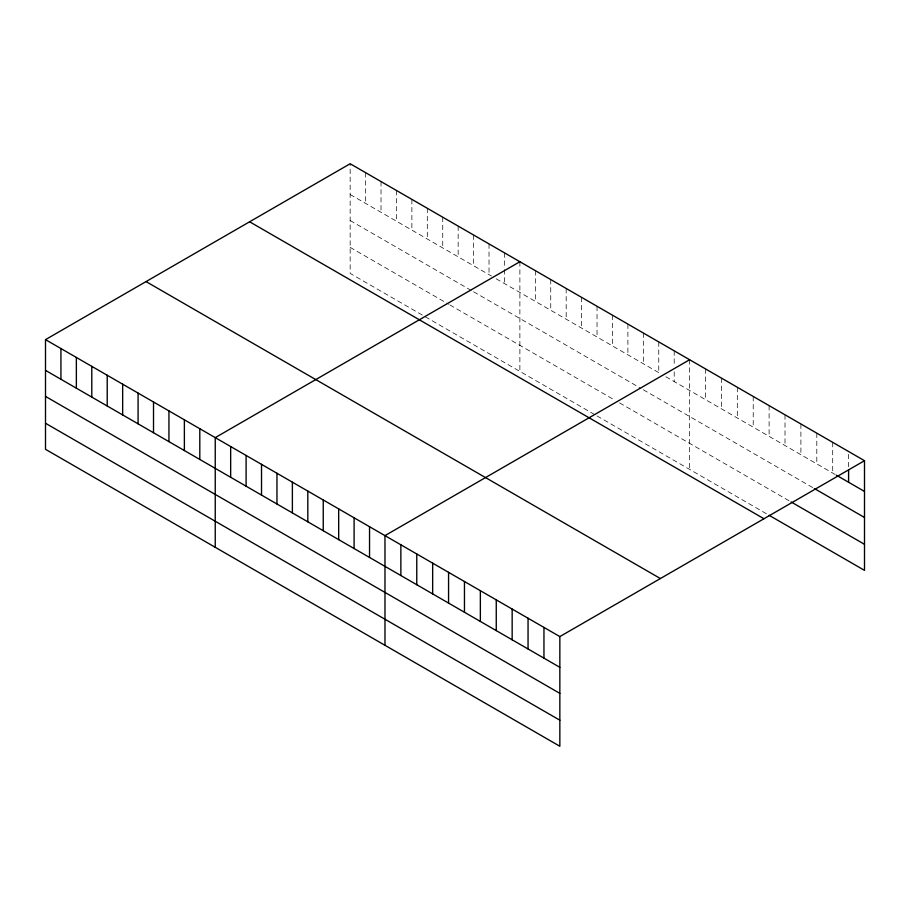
<?xml version="1.0" encoding="UTF-8"?>
<svg xmlns="http://www.w3.org/2000/svg" width="910" height="910" viewBox="0 0 910 910"><rect width="100%" height="100%" fill="white"/><g stroke="black" fill="none" stroke-linecap="round" stroke-linejoin="round"><path stroke-width="0.68" stroke-dasharray="4.55 3.41" d="M350.157 194.478L491.4 276.026M496.143 278.767L661.138 374.021M665.881 376.763L835.153 474.485M350.157 220.527L471.221 290.426M473.598 291.791L640.958 388.422M643.324 389.787L813.142 487.828M350.157 247.361L448.664 304.247M449.858 304.93L614.841 400.184M619.596 402.925L791.12 501.956M594.662 414.573L350.157 273.409L350.157 163.743M597.04 415.95L766.664 513.877M848.598 454.317L848.598 466.887M832.707 442.34L832.707 473.075M816.805 433.16L816.805 463.895M800.902 423.992L800.902 454.727M785.011 414.812L785.011 445.547M769.109 405.632L769.109 436.368M753.218 396.453L753.218 427.188M737.316 387.273L737.316 418.009M721.414 378.094L721.414 408.829M705.523 368.914L705.523 399.649M689.621 359.734L689.621 469.401M674.196 350.828L674.196 366.195M674.196 371.78L674.196 381.563M658.76 341.921L658.76 372.656M643.324 333.014L643.324 363.75M627.9 324.096L627.9 354.832M612.464 315.19L612.464 345.925M597.04 306.283L597.04 337.018M581.604 297.377L581.604 328.112M566.179 288.47L566.179 319.205M550.743 279.563L550.743 310.287M535.319 270.645L535.319 301.381M519.883 261.739L519.883 371.405M504.459 252.832L504.459 268.2M504.459 269.599L504.459 283.567M489.023 243.925L489.023 274.661M473.598 235.019L473.598 265.754M458.162 226.101L458.162 256.836M442.738 217.194L442.738 247.929M427.302 208.288L427.302 239.023M411.877 199.381L411.877 230.116M396.441 190.474L396.441 221.21M381.017 181.568L381.017 212.292M365.581 172.65L365.581 203.385"/><path stroke-width="1.36" d="M45.5 339.635L559.843 636.59L559.843 746.257L45.5 449.301L45.5 339.635L350.157 163.743L864.5 460.699L864.5 570.365L769.109 515.299M519.883 261.739L215.238 437.63L215.238 547.297M689.621 359.734L384.975 535.626L384.975 645.292M559.843 636.59L864.5 460.699M836.37 475.202L864.5 491.434M814.359 488.534L864.5 517.483M791.12 501.956L864.5 544.316M249.613 221.79L763.968 518.745M146.032 281.588L660.387 578.544M45.5 370.37L559.843 667.326M45.5 396.419L559.843 693.374M45.5 423.252L559.843 720.208M848.598 469.685L848.598 482.254M543.952 627.411L543.952 658.146M528.05 618.231L528.05 648.966M512.159 609.052L512.159 639.787M496.257 599.872L496.257 630.607M480.355 590.692L480.355 621.428M464.464 581.513L464.464 612.248M448.562 572.345L448.562 603.08M432.659 563.165L432.659 593.9M416.769 553.985L416.769 584.72M400.866 544.806L400.866 575.541M369.54 526.719L369.54 557.455M354.104 517.813L354.104 548.537M338.679 508.895L338.679 539.63M323.243 499.988L323.243 530.723M307.819 491.082L307.819 521.817M292.383 482.175L292.383 512.91M276.958 473.268L276.958 504.003M261.523 464.35L261.523 495.085M246.098 455.444L246.098 486.179M230.662 446.537L230.662 477.272M199.802 428.724L199.802 459.459M184.377 419.817L184.377 450.552M168.942 410.899L168.942 441.634M153.517 401.992L153.517 432.728M138.081 393.086L138.081 423.821M122.657 384.179L122.657 414.914M107.221 375.273L107.221 406.008M91.796 366.355L91.796 397.09M76.36 357.448L76.36 388.183M60.936 348.541L60.936 379.277"/></g></svg>
